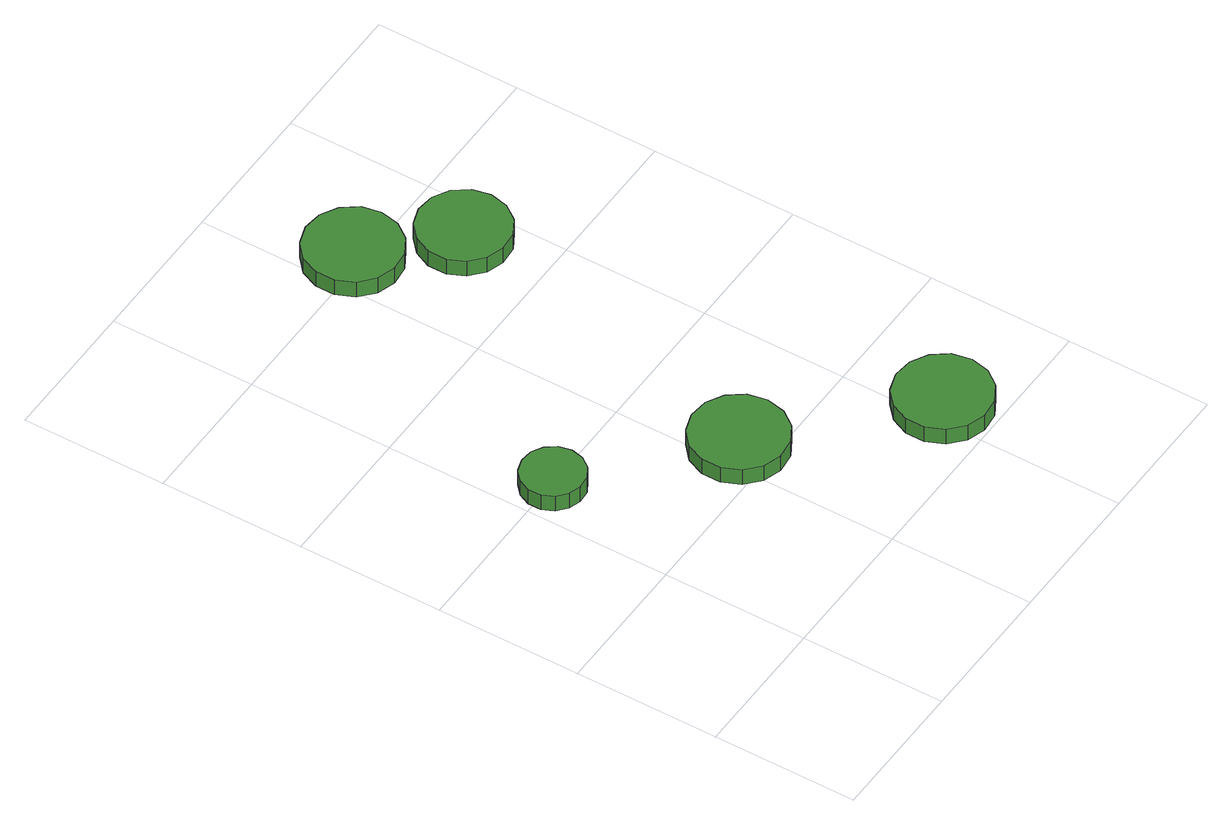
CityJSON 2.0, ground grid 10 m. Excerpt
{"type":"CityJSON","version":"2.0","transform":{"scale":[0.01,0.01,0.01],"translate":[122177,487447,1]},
"CityObjects":{
"tree1":{"type":"SolitaryVegetationObject","attributes":{"function":"something"},"geometry":[{"type":"MultiSurface","lod":"1","boundaries":[[[0,1,2,3,4,5,6,7,8,9,10,11,12,13,14]],[[15,16,17,18,19,20,21,22,23,24,25,26,27,28,29]],[[0,29,28,1]],[[1,28,27,2]],[[2,27,26,3]],[[3,26,25,4]],[[4,25,24,5]],[[5,24,23,6]],[[6,23,22,7]],[[7,22,21,8]],[[8,21,20,9]],[[9,20,19,10]],[[10,19,18,11]],[[11,18,17,12]],[[12,17,16,13]],[[13,16,15,14]],[[14,15,29,0]]]}]},
"tree2":{"type":"SolitaryVegetationObject","attributes":{"function":"something"},"geometry":[{"type":"MultiSurface","lod":"1","boundaries":[[[30,31,32,33,34,35,36,37,38,39,40,41,42,43,44]],[[45,46,47,48,49,50,51,52,53,54,55,56,57,58,59]],[[30,59,58,31]],[[31,58,57,32]],[[32,57,56,33]],[[33,56,55,34]],[[34,55,54,35]],[[35,54,53,36]],[[36,53,52,37]],[[37,52,51,38]],[[38,51,50,39]],[[39,50,49,40]],[[40,49,48,41]],[[41,48,47,42]],[[42,47,46,43]],[[43,46,45,44]],[[44,45,59,30]]]}]},
"tree3":{"type":"SolitaryVegetationObject","attributes":{"function":"something"},"geometry":[{"type":"MultiSurface","lod":"1","boundaries":[[[60,61,62,63,64,65,66,67,68,69,70,71,72,73,74]],[[75,76,77,78,79,80,81,82,83,84,85,86,87,88,89]],[[60,89,88,61]],[[61,88,87,62]],[[62,87,86,63]],[[63,86,85,64]],[[64,85,84,65]],[[65,84,83,66]],[[66,83,82,67]],[[67,82,81,68]],[[68,81,80,69]],[[69,80,79,70]],[[70,79,78,71]],[[71,78,77,72]],[[72,77,76,73]],[[73,76,75,74]],[[74,75,89,60]]]}]},
"tree4":{"type":"SolitaryVegetationObject","attributes":{"function":"something"},"geometry":[{"type":"MultiSurface","lod":"1","boundaries":[[[90,91,92,93,94,95,96,97,98,99,100,101,102,103,104]],[[105,106,107,108,109,110,111,112,113,114,115,116,117,118,119]],[[90,119,118,91]],[[91,118,117,92]],[[92,117,116,93]],[[93,116,115,94]],[[94,115,114,95]],[[95,114,113,96]],[[96,113,112,97]],[[97,112,111,98]],[[98,111,110,99]],[[99,110,109,100]],[[100,109,108,101]],[[101,108,107,102]],[[102,107,106,103]],[[103,106,105,104]],[[104,105,119,90]]]}]},
"tree5":{"type":"SolitaryVegetationObject","attributes":{"function":"something"},"geometry":[{"type":"MultiSurface","lod":"1","boundaries":[[[120,121,122,123,124,125,126,127,128,129,130,131,132,133,134]],[[135,136,137,138,139,140,141,142,143,144,145,146,147,148,149]],[[120,149,148,121]],[[121,148,147,122]],[[122,147,146,123]],[[123,146,145,124]],[[124,145,144,125]],[[125,144,143,126]],[[126,143,142,127]],[[127,142,141,128]],[[128,141,140,129]],[[129,140,139,130]],[[130,139,138,131]],[[131,138,137,132]],[[132,137,136,133]],[[133,136,135,134]],[[134,135,149,120]]]}]}
},
"vertices":[
[483,1987,137],[464,2074,137],[412,2146,137],[335,2191,137],[246,2200,137],[162,2173,137],[95,2113,137],[59,2032,137],[59,1943,137],[95,1861,137],[162,1802,137],[246,1774,137],[335,1783,137],[412,1828,137],[464,1900,137],[464,1900,10],[412,1828,10],[335,1783,10],[246,1774,10],[162,1802,10],[95,1861,10],[59,1943,10],[59,2032,10],[95,2113,10],[162,2173,10],[246,2200,10],[335,2191,10],[412,2146,10],[464,2074,10],[483,1987,10],
[1487,1214,137],[1459,1346,137],[1380,1455,137],[1263,1523,137],[1128,1537,137],[1000,1495,137],[900,1405,137],[845,1281,137],[845,1146,137],[900,1023,137],[1000,932,137],[1128,890,137],[1263,904,137],[1380,972,137],[1459,1081,137],[1459,1081,10],[1380,972,10],[1263,904,10],[1128,890,10],[1000,932,10],[900,1023,10],[845,1146,10],[845,1281,10],[900,1405,10],[1000,1495,10],[1128,1537,10],[1263,1523,10],[1380,1455,10],[1459,1346,10],[1487,1214,10],
[2449,350,138],[2421,483,138],[2341,592,138],[2224,659,138],[2090,674,138],[1961,632,138],[1861,541,138],[1806,418,138],[1806,283,138],[1861,159,138],[1961,69,138],[2090,27,138],[2224,41,138],[2341,109,138],[2421,218,138],[2421,218,11],[2341,109,11],[2224,41,11],[2090,27,11],[1961,69,11],[1861,159,11],[1806,283,11],[1806,418,11],[1861,541,11],[1961,632,11],[2090,674,11],[2224,659,11],[2341,592,11],[2421,483,11],[2449,350,11],
[1554,4050,148],[1526,4183,148],[1446,4292,148],[1329,4359,148],[1195,4374,148],[1067,4332,148],[966,4241,148],[911,4118,148],[911,3983,148],[966,3859,148],[1067,3769,148],[1195,3727,148],[1329,3741,148],[1446,3809,148],[1526,3918,148],[1526,3918,21],[1446,3809,21],[1329,3741,21],[1195,3727,21],[1067,3769,21],[966,3859,21],[911,3983,21],[911,4118,21],[966,4241,21],[1067,4332,21],[1195,4374,21],[1329,4359,21],[1446,4292,21],[1526,4183,21],[1554,4050,21],
[2040,3569,148],[2013,3695,148],[1937,3799,148],[1825,3863,148],[1697,3877,148],[1575,3837,148],[1479,3751,148],[1427,3633,148],[1427,3504,148],[1479,3387,148],[1575,3300,148],[1697,3261,148],[1825,3274,148],[1937,3338,148],[2013,3443,148],[2013,3443,21],[1937,3338,21],[1825,3274,21],[1697,3261,21],[1575,3300,21],[1479,3387,21],[1427,3504,21],[1427,3633,21],[1479,3751,21],[1575,3837,21],[1697,3877,21],[1825,3863,21],[1937,3799,21],[2013,3695,21],[2040,3569,21]
]}
